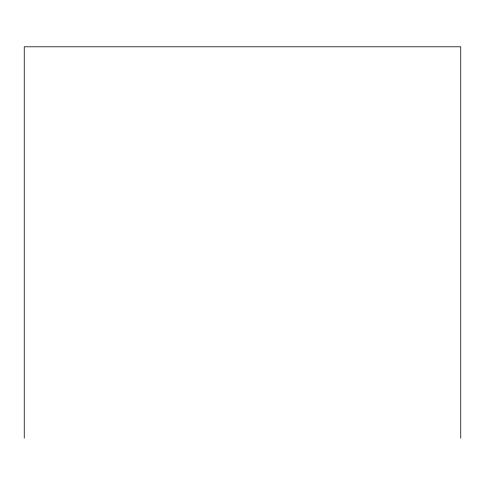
<?xml version="1.0" encoding="UTF-8"?>
<svg xmlns="http://www.w3.org/2000/svg" width="485" height="485" viewBox="0 0 485 485"><rect width="100%" height="100%" fill="white"/><g stroke="black" fill="none" stroke-linecap="round" stroke-linejoin="round"><path stroke-width="0.73" d="M460.75 438.204L460.75 46.796L24.25 46.796L24.25 438.204"/></g></svg>
